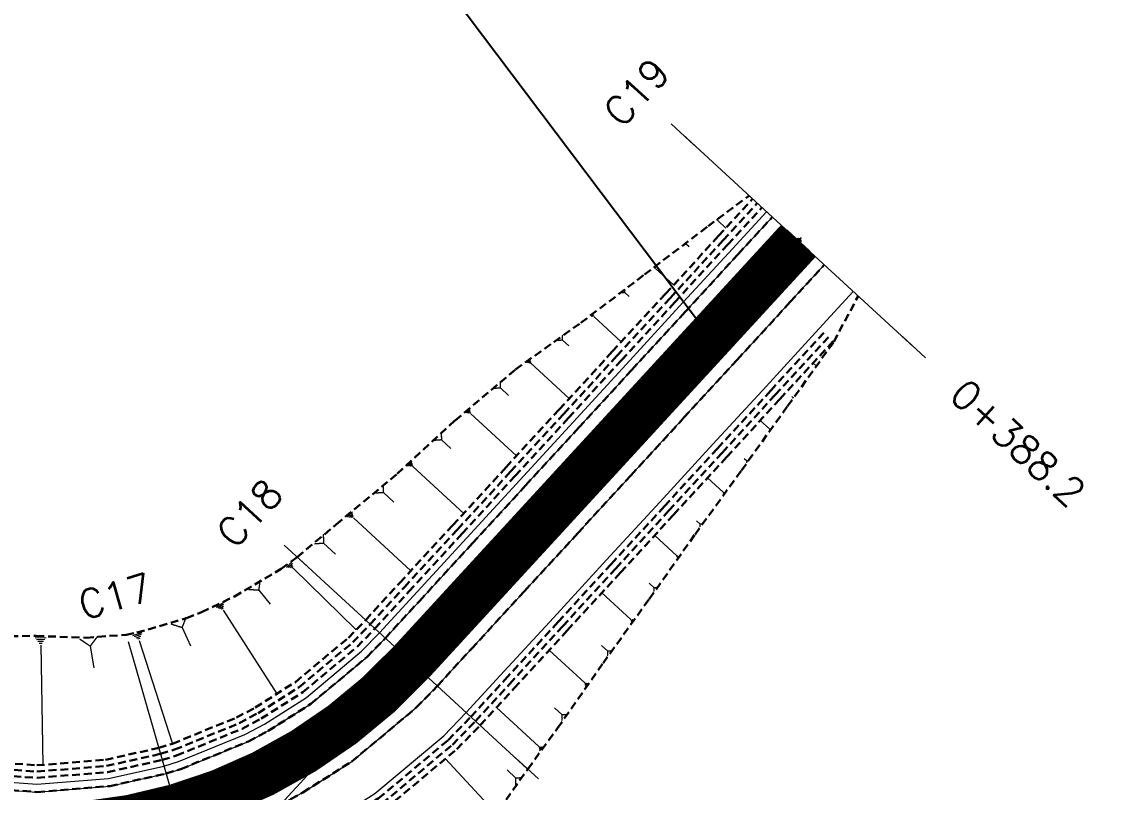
# Model space of a CAD drawing. Header units: metres. Extents: x 544752 to 548977, y 1840603 to 1844608.
# Drawn here: x 545363.2 to 545432.4, y 1844286.7 to 1844335.7 of the extents above; entities that cross this region are included whole.
import ezdxf

# ---------------------------------------------------------------- set-up
doc = ezdxf.new("R2010")
doc.units = ezdxf.units.M
doc.header["$MEASUREMENT"] = 0
for name, pattern in [('ACAD_ISO02W100', [15, 12, -3]), ('Anordnung Grundriss$0$GESTRICHELT', [0.75, 0.5, -0.25]), ('HIDDEN', [0.375, 0.25, -0.125])]:
    doc.linetypes.add(name, pattern=pattern)
doc.layers.add('C-ROAD', color=7, linetype='Continuous')
for name, color, linetype, lineweight in [('C-ROAD-CORR', 5, 'Continuous', 0), ('C-ROAD-MARK', 212, 'Continuous', 0), ('C-ROAD-SAMP', 150, 'HIDDEN', 0), ('C-ROAD-SAMP-TEXT', 11, 'Continuous', 0), ('C-TOPO-FEAT', 94, 'Continuous', 5)]:
    doc.layers.add(name, color=color, linetype=linetype, lineweight=lineweight)
doc.dimstyles.get("Standard").update_dxf_attribs({"dimtxt": 0.18, "dimasz": 0.18, "dimexe": 0.18, "dimexo": 0.0625, "dimgap": 0.09, "dimtad": 0, "dimtih": 1, "dimtoh": 1, "dimdec": 4, "dimzin": 0, "dimdsep": 46, "dimtxsty": 'Standard', "dimcen": 0.09, "dimadec": 0, "dimazin": 0, "dimtfac": 1, "dimtdec": 4, "dimtofl": 0, "dimtmove": 0, "dimatfit": 3, "dimfxl": 1, "dimtolj": 1, "dimtzin": 0, "dimarcsym": 0})

msp = doc.modelspace()

# ---------------------------------------------------------------- linework, layer by layer
at = {"layer": 'C-ROAD', "color": 3, "linetype": 'Continuous', "lineweight": 13}
msp.add_line((545374.5303801158, 1844280.333335138), (545387.9890117126, 1844294.97161803), dxfattribs=at)
at = {"layer": 'C-ROAD', "color": 1, "linetype": 'ACAD_ISO02W100', "lineweight": 60, "ltscale": 0.1, "const_width": 3, "flags": 128}
msp.add_lwpolyline([(545387.9890117126, 1844294.97161803), (545412.6271722679, 1844321.769317451)], dxfattribs=at)
at = {"layer": 'C-ROAD-CORR', "color": 160, "linetype": 'Continuous'}
for p, q in [((545409.4565430336, 1844324.603241456, 809.507258983819), (545409.4994505271, 1844324.563791736, 809.4489723358045)), ((545407.4671710794, 1844323.14021623, 809.8148371504261), (545407.4219442898, 1844323.091025305, 809.8148371504261)), ((545407.4697162183, 1844323.126529566, 809.8037001131056), (545407.435796126, 1844323.089636372, 809.8037001131056)), ((545407.4722613571, 1844323.112842902, 809.7925630757851), (545407.4496479623, 1844323.088247439, 809.7925630757851)), ((545407.4748064961, 1844323.099156238, 809.7814260384646), (545407.4634997986, 1844323.086858507, 809.7814260384646)), ((545407.4773516349, 1844323.085469574, 809.7702890011441), (545408.0160798097, 1844322.590155739, 809.0384667264807)), ((545405.5069420071, 1844321.555710358, 810.0185456137076), (545405.6698394959, 1844321.405940244, 809.7972614553953)), ((545403.518274314, 1844320.13775442, 810.3558382768517), (545403.4220849781, 1844320.033134073, 810.3558382768517)), ((545403.5236873715, 1844320.10864532, 810.3321517796649), (545403.4515453696, 1844320.03018006, 810.3321517796649)), ((545403.529100429, 1844320.079536221, 810.308465282478), (545403.4810057611, 1844320.027226048, 810.308465282478)), ((545403.5345134865, 1844320.050427122, 810.2847787852911), (545403.5104661526, 1844320.024272035, 810.2847787852911)), ((545403.5399265441, 1844320.021318022, 810.2610922881042), (545404.6857055365, 1844318.967873608, 808.7046364957304)), ((545401.5712975623, 1844318.489110578, 810.5063405616495), (545401.8508928578, 1844318.232046952, 810.1265310870505)), ((545399.5688053013, 1844317.136080843, 810.8978044582495), (545399.4215978007, 1844316.975970581, 810.8978044582495)), ((545399.5770894074, 1844317.091532477, 810.8615548052703), (545399.466683782, 1844316.97144978, 810.8615548052703)), ((545399.5853735135, 1844317.046984111, 810.8253051522911), (545399.5117697633, 1844316.96692898, 810.8253051522911)), ((545399.5936576197, 1844317.002435745, 810.7890554993119), (545399.5568557446, 1844316.962408179, 810.7890554993119)), ((545399.6019417258, 1844316.957887379, 810.7528058463326), (545401.3554340441, 1844315.345703266, 808.3708165675437)), ((545397.6068428672, 1844315.462746931, 811.0432633807342), (545398.0100158856, 1844315.092064307, 810.4955827339215)), ((545395.5521451316, 1844314.23466801, 811.5586713583782), (545395.3470850184, 1844314.011634344, 811.5586713583782)), ((545395.5636848952, 1844314.172612116, 811.5081755757781), (545395.4098898103, 1844314.005336866, 811.5081755757781)), ((545395.5752246587, 1844314.110556222, 811.4576797931779), (545395.4726946021, 1844313.999039389, 811.4576797931779)), ((545395.5867644222, 1844314.048500328, 811.4071840105778), (545395.5354993939, 1844313.992741911, 811.4071840105778)), ((545395.5983041858, 1844313.986444434, 811.3566882279777), (545398.0409197592, 1844311.740671253, 808.0385761111421)), ((545413.7593008754, 1844313.81550226, 809.0506879763774), (545413.5629457926, 1844313.99603373, 808.7839541577843)), ((545413.7602285249, 1844313.810513759, 809.0547471921129), (545413.7643495782, 1844313.814996024, 809.0547471921129)), ((545413.7611561745, 1844313.805525259, 809.0588064078485), (545413.769398281, 1844313.814489787, 809.0588064078485)), ((545413.762083824, 1844313.800536758, 809.062865623584), (545413.7744469838, 1844313.813983551, 809.062865623584)), ((545413.7630114736, 1844313.795548257, 809.0669248393195), (545413.7794956866, 1844313.813477314, 809.0669248393195)), ((545393.6594900505, 1844312.417956681, 811.5549901855168), (545394.1826814772, 1844311.936927538, 810.8442734311593)), ((545412.2848300326, 1844311.799654093, 809.1612520037146), (545412.2073294433, 1844311.870909164, 809.0559732004737)), ((545391.7093587286, 1844311.088835223, 811.9227464495036), (545391.4635392496, 1844310.821469626, 811.9227464495036)), ((545391.7231922267, 1844311.01444461, 811.8622137267284), (545391.5388276173, 1844310.813920412, 811.8622137267284)), ((545391.7370257247, 1844310.940053997, 811.8016810039533), (545391.6141159851, 1844310.806371199, 811.8016810039533)), ((545391.7508592227, 1844310.865663385, 811.7411482811781), (545391.6894043529, 1844310.798821985, 811.7411482811781)), ((545391.7646927207, 1844310.791272772, 811.6806155584029), (545394.6928218384, 1844308.099111994, 807.702969296488)), ((545410.8104834142, 1844309.783718367, 809.2719680716295), (545410.2033281168, 1844310.341945007, 808.4471926253241)), ((545410.8133518266, 1844309.768293277, 809.2845196913943), (545410.8260946559, 1844309.782153017, 809.2845196913943)), ((545410.8162202389, 1844309.752868187, 809.297071311159), (545410.8417058977, 1844309.780587668, 809.297071311159)), ((545410.8190886513, 1844309.737443097, 809.3096229309238), (545410.8573171394, 1844309.779022319, 809.3096229309238)), ((545410.8219570636, 1844309.722018008, 809.3221745506885), (545410.8729283812, 1844309.777456969, 809.3221745506885)), ((545389.9110510594, 1844309.11721475, 811.7434042687781), (545390.5088603948, 1844308.567580911, 810.9313246188615)), ((545388.0240234731, 1844307.740201504, 812.0314948045207), (545387.7521926713, 1844307.444544687, 812.0314948045207)), ((545388.039320759, 1844307.657939269, 811.9645568278), (545387.8354476576, 1844307.436196656, 811.9645568278)), ((545388.0546180449, 1844307.575677033, 811.8976188510794), (545387.918702644, 1844307.427848625, 811.8976188510794)), ((545409.3361791164, 1844307.767752811, 809.3827359363287), (545409.1793934673, 1844307.911903618, 809.169754258917)), ((545388.0699153307, 1844307.493414797, 811.8306808743588), (545388.0019576303, 1844307.419500593, 811.8306808743588)), ((545388.0852126166, 1844307.411152562, 811.7637428976382), (545391.3231809372, 1844304.434121507, 807.365203055426)), ((545407.8553028934, 1844305.756444052, 809.485444881743), (545406.8430424485, 1844306.687129741, 808.1103641346051)), ((545386.2109560914, 1844305.761363977, 811.8583987522542), (545386.8730314691, 1844305.152643086, 810.9590184498924)), ((545407.860085163, 1844305.730727059, 809.5063711723627), (545407.8813302419, 1844305.753834273, 809.5063711723627)), ((545407.8648674327, 1844305.705010067, 809.5272974629825), (545407.9073575903, 1844305.751224493, 809.5272974629825)), ((545407.8696497023, 1844305.679293074, 809.5482237536022), (545407.9333849387, 1844305.748614714, 809.5482237536022)), ((545407.874431972, 1844305.653576081, 809.5691500442219), (545407.9594122871, 1844305.746004935, 809.5691500442219)), ((545384.2338500982, 1844304.522904669, 812.3075716110177), (545383.9263338284, 1844304.188434548, 812.3075716110177)), ((545384.2511555847, 1844304.429843192, 812.2318461348627), (545384.0205183824, 1844304.178990601, 812.2318461348627)), ((545384.2684610713, 1844304.336781716, 812.1561206587078), (545384.1147029364, 1844304.169546655, 812.1561206587078)), ((545384.2857665578, 1844304.243720239, 812.0803951825528), (545384.2088874904, 1844304.160102708, 812.0803951825528)), ((545384.3030720444, 1844304.150658762, 812.0046697063979), (545387.966115131, 1844300.782808326, 807.0286973173985)), ((545406.3720119133, 1844303.746846364, 809.5851926959601), (545406.1386203537, 1844303.961429662, 809.2681475700481)), ((545404.9030967621, 1844301.727129136, 809.7025270671213), (545403.4831026051, 1844303.032690612, 807.7735703086835)), ((545382.3998625691, 1844302.534225187, 812.1435509667073), (545383.1501817012, 1844301.844371818, 811.124298067981)), ((545404.9098053073, 1844301.69105346, 809.7318823684755), (545404.9396078031, 1844301.72346815, 809.7318823684755)), ((545404.9165138524, 1844301.654977785, 809.7612376698296), (545404.9761188441, 1844301.719807164, 809.7612376698296)), ((545404.9232223975, 1844301.61890211, 809.7905929711837), (545405.0126298852, 1844301.716146179, 809.7905929711837)), ((545404.9299309426, 1844301.582826434, 809.8199482725379), (545405.0491409262, 1844301.712485193, 809.8199482725379)), ((545403.4398325139, 1844299.703434081, 809.8267744258444), (545403.124327257, 1844299.993513803, 809.3981839316716)), ((545378.2767248126, 1844299.541875189, 812.4202693898052), (545379.0066661541, 1844298.647604831, 811.2629462591217)), ((545401.9684976542, 1844297.685391087, 809.9411668858567), (545400.1250386358, 1844299.380291778, 807.4369645167384)), ((545376.0408911038, 1844298.753380404, 812.8917262422365), (545375.5544357934, 1844298.442164314, 812.8917262422365)), ((545376.0319535383, 1844298.633402508, 812.7953529890397), (545375.6671120555, 1844298.39999044, 812.7953529890397)), ((545376.0230159727, 1844298.513424611, 812.6989797358428), (545375.7797883176, 1844298.357816566, 812.6989797358428)), ((545376.0140784072, 1844298.393446715, 812.602606482646), (545375.8924645797, 1844298.315642692, 812.602606482646)), ((545376.0051408417, 1844298.273468819, 812.5062332294492), (545379.4158931264, 1844292.942193814, 806.1690552199759)), ((545401.9772067943, 1844297.638557071, 809.9792764053568), (545402.0158968689, 1844297.680638337, 809.9792764053568)), ((545401.9859159344, 1844297.591723055, 810.017385924857), (545402.0632960836, 1844297.675885587, 810.017385924857)), ((545401.9946250746, 1844297.544889039, 810.0554954443571), (545402.1106952983, 1844297.671132837, 810.0554954443571)), ((545402.0033342147, 1844297.498055022, 810.0936049638573), (545402.158094513, 1844297.666380087, 810.0936049638573)), ((545364.7295584884, 1844296.511934689, 813.1124790231487), (545364.034712208, 1844296.499566, 813.1124790231487)), ((545373.3922597033, 1844297.16161897, 812.5156700201981), (545373.9376010667, 1844296.006962608, 811.2368601346474)), ((545364.6447641514, 1844296.394580889, 812.9965500689685), (545364.1236294413, 1844296.385304373, 812.9965500689685)), ((545364.5599698146, 1844296.27722709, 812.8806211147884), (545364.2125466744, 1844296.271042745, 812.8806211147884)), ((545364.4751754777, 1844296.15987329, 812.7646921606082), (545364.3014639077, 1844296.156781118, 812.7646921606082)), ((545364.3903811409, 1844296.042519491, 812.648763206428), (545364.5259050588, 1844288.429078003, 805.0273510959872)), ((545367.5418533823, 1844295.982441119, 812.5973702163), (545367.7739926128, 1844294.597453839, 811.1924651549718)), ((545370.6641800498, 1844296.340315178, 812.5116433402369), (545372.7764377401, 1844289.771506806, 805.6115411773408)), ((545400.4937333497, 1844295.669749823, 810.0513717038101), (545400.0985048518, 1844296.03312815, 809.5144830987433)), ((545399.0349099911, 1844293.643022435, 810.1809930318658), (545396.7671238062, 1844295.728055156, 807.1003736742517)), ((545399.0456238, 1844293.585408171, 810.2278745958034), (545399.093219551, 1844293.637175698, 810.2278745958034)), ((545399.0563376088, 1844293.527793907, 810.2747561597411), (545399.1515291111, 1844293.631328961, 810.2747561597411)), ((545399.0670514178, 1844293.470179643, 810.3216377236787), (545399.209838671, 1844293.625482223, 810.3216377236787)), ((545399.0777652266, 1844293.412565379, 810.3685192876163), (545399.2681482311, 1844293.619635486, 810.3685192876163)), ((545396.1071561076, 1844289.596737355, 810.4278366984425), (545393.4099300425, 1844292.076602801, 806.7638551100221)), ((545397.5833408744, 1844291.611250089, 810.3194502260034), (545397.1022705153, 1844292.053552562, 809.6659518182735)), ((545396.1198987394, 1844289.528212951, 810.4835960010903), (545396.1765074715, 1844289.589783448, 810.4835960010903)), ((545396.1326413712, 1844289.459688548, 810.539355303738), (545396.2458588354, 1844289.582829542, 810.539355303738)), ((545396.1453840032, 1844289.391164145, 810.5951146063858), (545396.3152101992, 1844289.575875636, 810.5951146063858)), ((545396.158126635, 1844289.322639742, 810.6508739090335), (545396.3845615631, 1844289.568921729, 810.6508739090335)), ((545393.08976915, 1844285.655352985, 810.7981022884683), (545390.1613604098, 1844288.813791683, 806.4832484004131)), ((545394.634757406, 1844287.587868048, 810.5766086421194), (545394.083269857, 1844288.11785255, 809.811414987241))]:
    msp.add_line(p, q, dxfattribs=at)
at = {"layer": 'C-ROAD-CORR', "color": 5, "linetype": 'Anordnung Grundriss$0$GESTRICHELT', "lineweight": 30, "extrusion": (-0.520533958000631, 0.4785858333523886, -0.7071067802550031), "const_width": 0.1, "elevation": 598191.0759978145}
msp.add_lwpolyline([(-1726837.923888382, 599335.9230745101), (-1726837.948270752, 599335.8905646832), (-1726837.972653123, 599335.9230745103)], dxfattribs=at)
at = {"layer": 'C-ROAD-CORR', "color": 5, "linetype": 'Anordnung Grundriss$0$GESTRICHELT', "lineweight": 30, "extrusion": (-0.5205339588248689, 0.4785858314853714, -0.7071067809118828), "const_width": 0.1, "elevation": 598191.3079663602}
msp.add_lwpolyline([(-1726832.941409959, 599336.9701371233), (-1726833.033977167, 599336.8467141788), (-1726833.126544374, 599336.9701371226)], dxfattribs=at)
at = {"layer": 'C-ROAD-CORR', "color": 5, "linetype": 'Anordnung Grundriss$0$GESTRICHELT', "lineweight": 30, "extrusion": (-0.5205339586809397, 0.4785858310995357, -0.7071067812789782), "const_width": 0.1, "elevation": 598191.5434152203}
msp.add_lwpolyline([(-1726827.954120675, 599337.9844726286), (-1726828.113001919, 599337.7726309691), (-1726828.271883164, 599337.9844726289)], dxfattribs=at)
at = {"layer": 'C-ROAD-CORR', "color": 5, "linetype": 'Anordnung Grundriss$0$GESTRICHELT', "lineweight": 30, "extrusion": (-0.5205339587297794, 0.478585831328877, -0.7071067810878016), "const_width": 0.1, "elevation": 598191.7794084852}
msp.add_lwpolyline([(-1726822.972656026, 599339.0730970959), (-1726823.201760849, 599338.7676239972), (-1726823.430865674, 599339.0730970951)], dxfattribs=at)
at = {"layer": 'C-ROAD-CORR', "color": 5, "linetype": 'Anordnung Grundriss$0$GESTRICHELT', "lineweight": 30, "extrusion": (-0.5205339589574425, 0.4785858309908769, -0.7071067811489744), "const_width": 0.1, "elevation": 598192.0143531131}
msp.add_lwpolyline([(-1726817.991869318, 599340.1227709547), (-1726818.289175126, 599339.7263632121), (-1726818.586480933, 599340.1227709554)], dxfattribs=at)
at = {"layer": 'C-ROAD-CORR', "color": 5, "linetype": 'Anordnung Grundriss$0$GESTRICHELT', "lineweight": 30, "extrusion": (-0.5205339599353649, 0.4785858302953676, 0.7071067808998169), "const_width": 0.1, "elevation": 599328.0409491586}
msp.add_lwpolyline([(-1726830.485510341, -598183.6549267768), (-1726830.441470294, -598183.7136468398), (-1726830.397430246, -598183.6549267767)], dxfattribs=at)
at = {"layer": 'C-ROAD-CORR', "color": 5, "linetype": 'Anordnung Grundriss$0$GESTRICHELT', "lineweight": 30, "extrusion": (-0.5205339587557121, 0.4785858311609508, -0.7071067811823677), "const_width": 0.1, "elevation": 598192.2530493685}
msp.add_lwpolyline([(-1726812.98229723, 599340.6845174523), (-1726813.322004989, 599340.2315737737), (-1726813.661712748, 599340.6845174523)], dxfattribs=at)
at = {"layer": 'C-ROAD-CORR', "color": 5, "linetype": 'Anordnung Grundriss$0$GESTRICHELT', "lineweight": 30, "extrusion": (-0.5205339589641952, 0.4785858311950641, 0.7071067810058048), "const_width": 0.1, "elevation": 599327.8050131528}
msp.add_lwpolyline([(-1726825.565201918, -598183.0458725757), (-1726825.47610779, -598183.1646647464), (-1726825.387013662, -598183.0458725757)], dxfattribs=at)
at = {"layer": 'C-ROAD-CORR', "color": 5, "linetype": 'Anordnung Grundriss$0$GESTRICHELT', "lineweight": 30, "extrusion": (-0.520533958666436, 0.4785858311700128, -0.7071067812419545), "const_width": 0.1, "elevation": 598192.4917637944}
msp.add_lwpolyline([(-1726807.970992884, 599341.134652161), (-1726808.347220102, 599340.6330158713), (-1726808.723447319, 599341.1346521616)], dxfattribs=at)
at = {"layer": 'C-ROAD-CORR', "color": 5, "linetype": 'Anordnung Grundriss$0$GESTRICHELT', "lineweight": 30, "extrusion": (-0.5205339588062529, 0.4785858309687197, 0.7071067812752685), "const_width": 0.1, "elevation": 599327.5664414491}
msp.add_lwpolyline([(-1726820.64261487, -598182.4633979334), (-1726820.509989099, -598182.6402322936), (-1726820.377363329, -598182.4633979334)], dxfattribs=at)
at = {"layer": 'C-ROAD-CORR', "color": 5, "linetype": 'Anordnung Grundriss$0$GESTRICHELT', "lineweight": 30, "extrusion": (-0.5205339587298533, 0.4785858311707981, -0.7071067811947386), "const_width": 0.1, "elevation": 598192.729438328}
msp.add_lwpolyline([(-1726802.965818665, 599341.8423727244), (-1726803.392190781, 599341.2738765712), (-1726803.818562896, 599341.8423727248)], dxfattribs=at)
at = {"layer": 'C-ROAD-CORR', "color": 5, "linetype": 'Anordnung Grundriss$0$GESTRICHELT', "lineweight": 30, "extrusion": (-0.4477039019630333, 0.5484938394860857, -0.7061980771801115), "const_width": 0.1, "elevation": 766845.2247178725}
msp.add_lwpolyline([(-1588719.824574587, 766026.1729112678), (-1588720.307217464, 766025.5293874312), (-1588720.789860341, 766026.1729112675)], dxfattribs=at)
at = {"layer": 'C-ROAD-CORR', "color": 5, "linetype": 'Anordnung Grundriss$0$GESTRICHELT', "lineweight": 30, "extrusion": (-0.5205339587648505, 0.4785858314176968, 0.7071067810018689), "const_width": 0.1, "elevation": 599327.3292950591}
msp.add_lwpolyline([(-1726815.727739258, -598181.821925085), (-1726815.548452021, -598182.0609747337), (-1726815.369164784, -598181.8219250847)], dxfattribs=at)
at = {"layer": 'C-ROAD-CORR', "color": 5, "linetype": 'Anordnung Grundriss$0$GESTRICHELT', "lineweight": 30, "extrusion": (-0.5205339588198441, 0.4785858310849012, 0.7071067811866292), "const_width": 0.1, "elevation": 599327.090546227}
msp.add_lwpolyline([(-1726810.810012591, -598181.2054565281), (-1726810.585422275, -598181.5049102823), (-1726810.360831959, -598181.2054565283)], dxfattribs=at)
at = {"layer": 'C-ROAD-CORR', "color": 5, "linetype": 'Anordnung Grundriss$0$GESTRICHELT', "lineweight": 30, "extrusion": (-0.5205339587722515, 0.4785858310560816, 0.70710678124117), "const_width": 0.1, "elevation": 599326.8526968661}
msp.add_lwpolyline([(-1726805.901311017, -598180.5235392363), (-1726805.627940691, -598180.8880330067), (-1726805.354570363, -598180.5235392369)], dxfattribs=at)
at = {"layer": 'C-ROAD-CORR', "color": 5, "linetype": 'Anordnung Grundriss$0$GESTRICHELT', "lineweight": 30, "extrusion": (-0.5099495072107414, 0.4900660690849562, 0.7069559731886712), "const_width": 0.1, "elevation": 626272.0851939551}
msp.add_lwpolyline([(-1707685.079666217, -624858.5239860103), (-1707684.75973513, -624858.9505607926), (-1707684.439804042, -624858.5239860095)], dxfattribs=at)
at = {"layer": 'C-ROAD-MARK', "color": 212, "linetype": 'Continuous', "lineweight": -3}
for p, q in [((545412.4150402335, 1844321.557185417), (545412.8393043022, 1844321.981449486)), ((545412.4150402335, 1844321.981449486), (545412.8393043022, 1844321.557185417))]:
    msp.add_line(p, q, dxfattribs=at)
msp.add_circle((545412.6271722679, 1844321.769317451), 0.15, dxfattribs=at)
at = {"layer": 'C-ROAD-SAMP', "color": 1, "linetype": 'Continuous', "lineweight": 13}
msp.add_lwpolyline([(545370.234375942, 1844295.321107266), (545372.9897595611, 1844285.708206502), (545375.7451431802, 1844276.095305737)], dxfattribs=at)
at = {"layer": 'C-ROAD-SAMP-TEXT', "color": 1, "linetype": 'Continuous', "lineweight": -3}
for p, q in [((545413.3633184521, 1844321.092494878), (545411.8910260838, 1844322.446140025)), ((545388.7251578966, 1844294.294795457), (545387.2528655283, 1844295.648440603))]:
    msp.add_line(p, q, dxfattribs=at)
at = {"layer": 'C-ROAD-SAMP-TEXT', "color": 4, "linetype": 'Continuous', "lineweight": 9}
msp.add_line((545369.9588375802, 1844296.282397343), (545370.509914304, 1844294.35981719), dxfattribs=at)

# ---------------------------------------------------------------- texts
at = {"layer": 'C-ROAD-SAMP-TEXT', "color": 1, "linetype": 'Continuous', "lineweight": 13, "char_height": 1.8, "attachment_point": 5, "bg_fill": 3, "box_fill_scale": 1.416666666666667, "bg_fill_color": 256, "bg_fill_true_color": 13158600, "bg_fill_transparency": 0}
for s, insert, width, rotation in [('{\\Fsimplex.shx|c0;C19}', (545402.3211256899, 1844331.244833476), 4.328571428571429, 47.40415609894614), ('{\\Fsimplex.shx|c0;C18}', (545377.6829651344, 1844304.447134055), 4.415142857142857, 47.40415609894614), ('{\\Fsimplex.shx|c0;C17}', (545369.1322224943, 1844299.166267572), 4.415142857142857, 15.994099578375355)]:
    msp.add_mtext(s, dxfattribs=dict(at, insert=insert, width=width, rotation=rotation))
at = {"layer": 'C-ROAD-SAMP-TEXT', "color": 1, "linetype": 'Continuous', "lineweight": -3, "char_height": 1.8, "attachment_point": 5, "rotation": 317.40415609894615, "bg_fill": 3, "box_fill_scale": 1.416666666666667, "bg_fill_color": 256, "bg_fill_true_color": 13158600, "bg_fill_transparency": 0}
for s, insert, width in [('{\\Fsimplex.shx|c0;0+388.2}', (545426.6139497668, 1844308.909688561), 11.25428571428571), ('{\\Fsimplex.shx|c0;0+351.8}', (545401.9757892113, 1844282.11198914), 10.908)]:
    msp.add_mtext(s, dxfattribs=dict(at, insert=insert, width=width))

# ---------------------------------------------------------------- next in the draw order: linework, layer by layer
at = {"layer": 'C-ROAD', "color": 1, "linetype": 'ACAD_ISO02W100', "lineweight": -3, "ltscale": 0.1, "const_width": 3, "flags": 128}
msp.add_lwpolyline([(545355.3607934156, 1844285.619263271, 0.2811820190405089), (545387.9890117125, 1844294.97161803)], format="xyb", dxfattribs=at)
at = {"layer": 'C-ROAD-CORR', "color": 160, "linetype": 'Continuous'}
for p, q in [((545380.3983023347, 1844301.361608873, 812.6234994775876), (545380.0404817496, 1844300.995446689, 812.6234994775876)), ((545380.4146017922, 1844301.256201836, 812.5381434496364), (545380.1462363534, 1844300.981580198, 812.5381434496364)), ((545380.4309012498, 1844301.150794799, 812.4527874216852), (545380.2519909573, 1844300.967713707, 812.4527874216852)), ((545380.4472007074, 1844301.045387762, 812.367431393734), (545380.357745561, 1844300.953847216, 812.367431393734)), ((545380.4635001649, 1844300.939980724, 812.2820753657828), (545384.474340291, 1844297.020512183, 806.6722762622796)), ((545370.8354971131, 1844296.836610592, 812.9316713506138), (545370.2357052305, 1844296.643742274, 812.9316713506138)), ((545370.7926678472, 1844296.712536738, 812.8266643480196), (545370.3428239353, 1844296.5678855, 812.8266643480196)), ((545370.7498385814, 1844296.588462885, 812.7216573454253), (545370.4499426401, 1844296.492028726, 812.7216573454253)), ((545370.7070093156, 1844296.464389032, 812.6166503428311), (545370.557061345, 1844296.416171952, 812.6166503428311))]:
    msp.add_line(p, q, dxfattribs=at)
at = {"layer": 'C-ROAD-CORR', "color": 5, "linetype": 'Anordnung Grundriss$0$GESTRICHELT', "lineweight": 30, "extrusion": (-0.3021968492591382, 0.6398442111875888, -0.7065949686401553), "const_width": 0.1, "elevation": 1014678.622276571}
msp.add_lwpolyline([(-1280767.497602504, 1014360.293334795), (-1280768.031626038, 1014359.581303416), (-1280768.565649571, 1014360.293334795)], dxfattribs=at)
at = {"layer": 'C-ROAD-CORR', "color": 5, "linetype": 'Anordnung Grundriss$0$GESTRICHELT', "lineweight": 30, "extrusion": (-0.1169132897523633, 0.6975271645543034, -0.7069562485671329), "const_width": 0.1, "elevation": 1222111.363000365}
msp.add_lwpolyline([(-842735.7138874625, 1222740.914947016), (-842736.3012854632, 1222740.131749683), (-842736.888683463, 1222740.914947017)], dxfattribs=at)
at = {"layer": 'C-ROAD-CORR', "color": 1, "linetype": 'Anordnung Grundriss$0$GESTRICHELT', "lineweight": 30}
for points in [[(545359.7653504378, 1844288.715303533, 804.7176171396084), (545364.1430494742, 1844288.397932073, 805.0012512805433), (545368.5177853998, 1844288.75382402, 805.2994833159476), (545371.9013830316, 1844289.505302304, 805.5452130801676), (545372.7866235013, 1844289.774605465, 805.612313245821), (545376.8491207733, 1844291.436258079, 805.9397410701639), (545378.042237787, 1844292.070578687, 806.0433889572536), (545380.6096892762, 1844293.69968425, 806.278267404655), (545383.9798452604, 1844296.51162702, 806.6174842872628), (545385.0812342853, 1844297.645067194, 806.7395224801619), (545387.2478634707, 1844300.001601788, 806.9567011698705), (545390.6319763366, 1844303.682332709, 807.2959180524781), (545394.0160892024, 1844307.363063629, 807.6351349350858), (545397.4002020683, 1844311.04379455, 807.9743518176936), (545400.7843149342, 1844314.724525471, 808.3135687003013), (545404.1684278001, 1844318.405256392, 808.652785582909), (545407.552540666, 1844322.085987312, 808.9920024655167), (545409.7193948405, 1844324.442766615, 809.2092037077063)], [(545360.9520501122, 1844296.6130373, 812.7040089891309), (545364.1068124643, 1844296.631526633, 813.2349255818174), (545367.2815392045, 1844296.51571262, 813.1592046400796), (545369.8364371323, 1844296.7094244, 813.0394359711208), (545370.5112463452, 1844296.841668351, 813.0366461479208), (545373.6756218876, 1844297.761351632, 813.0163153562218), (545374.6274264068, 1844298.143197468, 813.0102846519882), (545376.730147242, 1844299.150311723, 812.968572797111), (545379.7015533409, 1844300.90507862, 812.7498736023032), (545380.7243438363, 1844301.650850106, 812.6580350565551), (545383.1994213155, 1844303.723793244, 812.4562096131582), (545387.0861389985, 1844306.942422624, 812.1126751239012), (545390.7712965495, 1844310.346369065, 812.0429451264596), (545394.6247661381, 1844313.595567185, 811.7445757078158), (545398.78508004, 1844316.56264857, 811.0293810446435), (545402.8347189008, 1844319.631486057, 810.4645302171117), (545406.8779299117, 1844322.706233395, 809.908411147356), (545409.4883563332, 1844324.655186486, 809.5230523865557)], [(545364.1866201068, 1844278.498027952, 804.9212512805433), (545370.0749445951, 1844278.977052812, 805.2194833159475), (545374.6292128145, 1844279.988530547, 805.4652130801676), (545375.8207323086, 1844280.351008288, 805.532313245821), (545381.28878857, 1844282.587566094, 805.8597410701639), (545382.8947049611, 1844283.441351472, 805.9633889572535), (545386.3504535443, 1844285.634101468, 806.198267404655), (545390.8866295211, 1844289.418931399, 806.5374842872627), (545392.3690815083, 1844290.94452372, 806.6595224801619), (545394.5357106937, 1844293.301058314, 806.8767011698704), (545397.9198235596, 1844296.981789234, 807.2159180524781), (545401.3039364254, 1844300.662520155, 807.5551349350858), (545404.6880492913, 1844304.343251076, 807.8943518176935), (545408.0721621572, 1844308.023981997, 808.2335687003012), (545411.456275023, 1844311.704712917, 808.572785582909), (545414.840387889, 1844315.385443838, 808.9120024655167)], [(545364.1889796711, 1844277.961899401, 805.4573850244581), (545370.4065039693, 1844276.895325939, 807.3274487788847), (545375.6524984706, 1844276.418521856, 809.1789814605318), (545377.1077591198, 1844276.353649263, 809.7317557317725), (545384.0953175329, 1844276.993879476, 812.118010383364), (545385.8601383045, 1844278.167869511, 812.0134639083801), (545389.5011733755, 1844281.20744494, 811.6317123037185), (545394.0222087466, 1844286.19895113, 811.0319397617918), (545395.4000689809, 1844288.157793605, 810.7768941896488), (545397.299157713, 1844290.760308443, 810.6306390137495), (545400.1932604483, 1844294.891561182, 810.3042134720845), (545403.1327903159, 1844298.981047612, 810.0394973210938), (545406.0497623094, 1844303.091274052, 809.744137970836), (545409.0060645883, 1844307.165339705, 809.5022058965925), (545411.9446907537, 1844311.255657011, 809.2362621330541), (545414.8836440899, 1844315.345673513, 808.9707628066708)]]:
    msp.add_polyline3d(points, dxfattribs=at)
at = {"layer": 'C-ROAD-CORR', "color": 11, "linetype": 'Anordnung Grundriss$0$GESTRICHELT', "lineweight": 30}
for points in [[(545360.9520501122, 1844296.6130373, 812.7040089891309), (545364.1068124643, 1844296.631526633, 813.2349255818174), (545367.2815392045, 1844296.51571262, 813.1592046400796), (545369.8364371323, 1844296.7094244, 813.0394359711208), (545370.5112463452, 1844296.841668351, 813.0366461479208), (545373.6756218876, 1844297.761351632, 813.0163153562218), (545374.6274264068, 1844298.143197468, 813.0102846519882), (545376.730147242, 1844299.150311723, 812.968572797111), (545379.7015533409, 1844300.90507862, 812.7498736023032), (545380.7243438363, 1844301.650850106, 812.6580350565551), (545383.1994213155, 1844303.723793244, 812.4562096131582), (545387.0861389985, 1844306.942422624, 812.1126751239012), (545390.7712965495, 1844310.346369065, 812.0429451264596), (545394.6247661381, 1844313.595567185, 811.7445757078158), (545398.78508004, 1844316.56264857, 811.0293810446435), (545402.8347189008, 1844319.631486057, 810.4645302171117), (545406.8779299117, 1844322.706233395, 809.908411147356), (545409.4883563332, 1844324.655186486, 809.5230523865557)], [(545358.4583923356, 1844280.017224853, 804.5738029774376), (545364.1889796711, 1844277.961899401, 805.4573850244581), (545370.4065039693, 1844276.895325939, 807.3274487788847), (545375.6524984706, 1844276.418521856, 809.1789814605318), (545377.1077591198, 1844276.353649263, 809.7317557317725), (545384.0953175329, 1844276.993879476, 812.118010383364), (545385.8601383045, 1844278.167869511, 812.0134639083801), (545389.5011733755, 1844281.20744494, 811.6317123037185), (545394.0222087466, 1844286.19895113, 811.0319397617918), (545395.4000689809, 1844288.157793605, 810.7768941896488), (545397.299157713, 1844290.760308443, 810.6306390137495), (545400.1932604483, 1844294.891561182, 810.3042134720845), (545403.1327903159, 1844298.981047612, 810.0394973210938), (545406.0497623094, 1844303.091274052, 809.744137970836), (545409.0060645883, 1844307.165339705, 809.5022058965925), (545411.9446907537, 1844311.255657011, 809.2362621330541), (545414.8836440899, 1844315.345673513, 808.9707628066708), (545416.4392612018, 1844318.264432285, 808.8435769613018)]]:
    msp.add_polyline3d(points, dxfattribs=at)
at = {"layer": 'C-ROAD-CORR', "color": 92, "linetype": 'Anordnung Grundriss$0$GESTRICHELT', "lineweight": 30}
for points in [[(545359.6464782666, 1844287.924184448, 804.3176171396084), (545364.1465703334, 1844287.597939821, 804.6012512805434), (545368.6436164458, 1844287.963781902, 804.8994833159476), (545372.1218137211, 1844288.736270242, 805.1452130801677), (545373.0318040111, 1844289.013102663, 805.2123132458211), (545377.2078818073, 1844290.721212263, 805.5397410701639), (545378.4343563465, 1844291.373267397, 805.6433889572536), (545381.0735894191, 1844293.047919985, 805.878267404655), (545384.537969241, 1844295.938479899, 806.2174842872628), (545385.6701512325, 1844297.103609136, 806.3395224801619), (545387.836780418, 1844299.460143729, 806.5567011698705), (545391.2208932838, 1844303.14087465, 806.8959180524781), (545394.6050061496, 1844306.821605571, 807.2351349350859), (545397.9891190155, 1844310.502336492, 807.5743518176936), (545401.3732318814, 1844314.183067412, 807.9135687003013), (545404.7573447473, 1844317.863798333, 808.252785582909), (545408.1414576132, 1844321.544529254, 808.5920024655168), (545410.3083117878, 1844323.901308557, 808.8092037077063)], [(545359.7059143522, 1844288.31974399, 804.3176171396084), (545364.1448099038, 1844287.997935947, 804.6012512805434), (545368.5807009228, 1844288.358802961, 804.8994833159476), (545372.0115983763, 1844289.120786273, 805.1452130801677), (545372.9092137562, 1844289.393854064, 805.2123132458211), (545377.0285012904, 1844291.078735171, 805.5397410701639), (545378.2382970668, 1844291.721923042, 805.6433889572536), (545380.8416393477, 1844293.373802118, 805.878267404655), (545384.2589072507, 1844296.22505346, 806.2174842872628), (545385.3756927588, 1844297.374338165, 806.3395224801619), (545387.5423219443, 1844299.730872759, 806.5567011698705), (545390.9264348102, 1844303.411603679, 806.8959180524781), (545394.3105476759, 1844307.0923346, 807.2351349350859), (545397.6946605418, 1844310.773065521, 807.5743518176936), (545401.0787734077, 1844314.453796442, 807.9135687003013), (545404.4628862736, 1844318.134527362, 808.252785582909), (545407.8469991395, 1844321.815258283, 808.5920024655168), (545410.0138533141, 1844324.172037586, 808.8092037077063)], [(545364.1830992476, 1844279.298020205, 804.5212512805433), (545369.9491135491, 1844279.76709493, 804.8194833159475), (545374.408782125, 1844280.757562608, 805.0652130801676), (545375.5755517989, 1844281.11251109, 805.132313245821), (545380.9300275359, 1844283.302611911, 805.4597410701639), (545382.5025864015, 1844284.138662762, 805.5633889572536), (545385.8865534014, 1844286.285865733, 805.798267404655), (545390.3285055405, 1844289.99207852, 806.1374842872627), (545391.780164561, 1844291.485981779, 806.2595224801619), (545393.9467937464, 1844293.842516372, 806.4767011698705), (545397.3309066123, 1844297.523247293, 806.8159180524781), (545400.7150194781, 1844301.203978214, 807.1551349350858), (545404.099132344, 1844304.884709134, 807.4943518176935), (545407.4832452099, 1844308.565440055, 807.8335687003013), (545410.8673580758, 1844312.246170976, 808.172785582909), (545414.2514709417, 1844315.926901897, 808.5120024655167)], [(545364.1848596772, 1844278.898024078, 804.5212512805433), (545370.0120290722, 1844279.372073871, 804.8194833159475), (545374.5189974698, 1844280.373046577, 805.0652130801676), (545375.6981420537, 1844280.731759689, 805.132313245821), (545381.109408053, 1844282.945089002, 805.4597410701639), (545382.6986456813, 1844283.790007117, 805.5633889572536), (545386.1185034729, 1844285.959983601, 805.798267404655), (545390.6075675308, 1844289.705504959, 806.1374842872627), (545392.0746230347, 1844291.215252749, 806.2595224801619), (545394.2412522201, 1844293.571787343, 806.4767011698705), (545397.625365086, 1844297.252518264, 806.8159180524781), (545401.0094779518, 1844300.933249184, 807.1551349350858), (545404.3935908177, 1844304.613980105, 807.4943518176935), (545407.7777036836, 1844308.294711026, 807.8335687003013), (545411.1618165495, 1844311.975441947, 808.172785582909), (545414.5459294154, 1844315.656172867, 808.5120024655167)]]:
    msp.add_polyline3d(points, dxfattribs=at)
at = {"layer": 'C-ROAD-CORR', "color": 5, "linetype": 'Anordnung Grundriss$0$GESTRICHELT', "lineweight": 30}
for points in [[(545359.5127470739, 1844287.034175477, 804.7376171396083), (545364.1505313, 1844286.697948537, 805.0212512805433), (545368.7851763727, 1844287.074984519, 805.3194833159475), (545372.3697982468, 1844287.871109174, 805.5652130801676), (545373.3076320845, 1844288.15641201, 805.632313245821), (545377.6114879707, 1844289.916785718, 805.9597410701639), (545378.875489726, 1844290.588792196, 806.0633889572536), (545381.5954770799, 1844292.314685187, 806.298267404655), (545385.1658587193, 1844295.293689388, 806.6374842872627), (545386.3326827983, 1844296.49446882, 806.7595224801619), (545388.4993119837, 1844298.851003414, 806.9767011698705), (545391.8834248496, 1844302.531734334, 807.3159180524781), (545395.2675377154, 1844306.212465255, 807.6551349350858), (545398.6516505813, 1844309.893196176, 807.9943518176935), (545402.0357634472, 1844313.573927097, 808.3335687003013), (545405.4198763131, 1844317.254658017, 808.672785582909), (545408.803989179, 1844320.935388938, 809.0120024655167), (545410.9708433535, 1844323.292168241, 809.2292037077062)], [(545358.8440911107, 1844282.584130623, 804.7376171396083), (545364.170336133, 1844282.197992119, 805.0212512805433), (545369.4929760069, 1844282.630997607, 805.3194833159475), (545373.6097208755, 1844283.545303829, 805.5652130801676), (545374.6867724513, 1844283.872958748, 805.632313245821), (545379.6295187874, 1844285.894652998, 805.9597410701639), (545381.0811566233, 1844286.666416189, 806.0633889572536), (545384.2049153835, 1844288.648511195, 806.298267404655), (545388.3053061105, 1844292.069736833, 806.6374842872627), (545389.645340627, 1844293.448767241, 806.7595224801619), (545391.8119698124, 1844295.805301834, 806.9767011698705), (545395.1960826783, 1844299.486032755, 807.3159180524781), (545398.580195544, 1844303.166763676, 807.6551349350858), (545401.96430841, 1844306.847494597, 807.9943518176935), (545405.3484212758, 1844310.528225517, 808.3335687003013), (545408.7325341417, 1844314.208956438, 808.672785582909), (545412.1166470076, 1844317.889687359, 809.0120024655167), (545414.2835011822, 1844320.246466662, 809.2292037077062)]]:
    msp.add_polyline3d(points, dxfattribs=at)
at = {"layer": 'C-ROAD-CORR', "color": 160, "linetype": 'Anordnung Grundriss$0$GESTRICHELT', "lineweight": 30}
for points in [[(545359.5127470739, 1844287.034175477, 804.5876171396084), (545364.1505313, 1844286.697948537, 804.8712512805433), (545368.7851763727, 1844287.074984519, 805.1694833159476), (545372.3697982468, 1844287.871109174, 805.4152130801676), (545373.3076320845, 1844288.15641201, 805.482313245821), (545377.6114879707, 1844289.916785718, 805.8097410701639), (545378.875489726, 1844290.588792196, 805.9133889572536), (545381.5954770799, 1844292.314685187, 806.148267404655), (545385.1658587193, 1844295.293689388, 806.4874842872628), (545386.3326827983, 1844296.49446882, 806.6095224801619), (545388.4993119837, 1844298.851003414, 806.8267011698705), (545391.8834248496, 1844302.531734334, 807.1659180524781), (545395.2675377154, 1844306.212465255, 807.5051349350858), (545398.6516505813, 1844309.893196176, 807.8443518176936), (545402.0357634472, 1844313.573927097, 808.1835687003013), (545405.4198763131, 1844317.254658017, 808.522785582909), (545408.803989179, 1844320.935388938, 808.8620024655168), (545410.9708433535, 1844323.292168241, 809.0792037077063)], [(545358.8440911107, 1844282.584130623, 804.5876171396084), (545364.170336133, 1844282.197992119, 804.8712512805433), (545369.4929760069, 1844282.630997607, 805.1694833159476), (545373.6097208755, 1844283.545303829, 805.4152130801676), (545374.6867724513, 1844283.872958748, 805.482313245821), (545379.6295187874, 1844285.894652998, 805.8097410701639), (545381.0811566233, 1844286.666416189, 805.9133889572536), (545384.2049153835, 1844288.648511195, 806.148267404655), (545388.3053061105, 1844292.069736833, 806.4874842872628), (545389.645340627, 1844293.448767241, 806.6095224801619), (545391.8119698124, 1844295.805301834, 806.8267011698705), (545395.1960826783, 1844299.486032755, 807.1659180524781), (545398.580195544, 1844303.166763676, 807.5051349350858), (545401.96430841, 1844306.847494597, 807.8443518176936), (545405.3484212758, 1844310.528225517, 808.1835687003013), (545408.7325341417, 1844314.208956438, 808.522785582909), (545412.1166470076, 1844317.889687359, 808.8620024655168), (545414.2835011822, 1844320.246466662, 809.0792037077063)]]:
    msp.add_polyline3d(points, dxfattribs=at)
at = {"layer": 'C-ROAD-CORR', "color": 150, "linetype": 'Anordnung Grundriss$0$GESTRICHELT', "lineweight": 30}
msp.add_polyline3d([(545359.1784190923, 1844284.80915305, 804.8051171396083), (545364.1604337165, 1844284.447970328, 805.0887512805433), (545369.1390761898, 1844284.852991063, 805.3869833159475), (545372.9897595611, 1844285.708206502, 805.6327130801676), (545373.9972022679, 1844286.014685379, 805.699813245821), (545378.620503379, 1844287.905719358, 806.0272410701639), (545379.9783231746, 1844288.627604192, 806.1308889572535), (545382.9001962317, 1844290.481598191, 806.365767404655), (545386.7355824149, 1844293.681713111, 806.7049842872627), (545387.9890117126, 1844294.97161803, 806.8270224801619), (545390.155640898, 1844297.328152624, 807.0442011698705), (545393.5397537639, 1844301.008883545, 807.3834180524781), (545396.9238666297, 1844304.689614465, 807.7226349350858), (545400.3079794956, 1844308.370345386, 808.0618518176935), (545403.6920923615, 1844312.051076307, 808.4010687003013), (545407.0762052274, 1844315.731807228, 808.740285582909), (545410.4603180933, 1844319.412538148, 809.0795024655167), (545412.6271722679, 1844321.769317451, 809.2967037077062)], dxfattribs=at)
msp.add_polyline3d([(545359.1784190923, 1844284.80915305, 804.8051171396083), (545364.1604337165, 1844284.447970328, 805.0887512805433), (545369.1390761898, 1844284.852991063, 805.3869833159475), (545372.9897595611, 1844285.708206502, 805.6327130801676), (545373.9972022679, 1844286.014685379, 805.699813245821), (545378.620503379, 1844287.905719358, 806.0272410701639), (545379.9783231746, 1844288.627604192, 806.1308889572535), (545382.9001962317, 1844290.481598191, 806.365767404655), (545386.7355824149, 1844293.681713111, 806.7049842872627), (545387.9890117126, 1844294.97161803, 806.8270224801619), (545390.155640898, 1844297.328152624, 807.0442011698705), (545393.5397537639, 1844301.008883545, 807.3834180524781), (545396.9238666297, 1844304.689614465, 807.7226349350858), (545400.3079794956, 1844308.370345386, 808.0618518176935), (545403.6920923615, 1844312.051076307, 808.4010687003013), (545407.0762052274, 1844315.731807228, 808.740285582909), (545410.4603180933, 1844319.412538148, 809.0795024655167), (545412.6271722679, 1844321.769317451, 809.2967037077062)], dxfattribs=at)
at = {"layer": 'C-ROAD-SAMP', "color": 1, "linetype": 'Continuous', "lineweight": 13}
for points in [[(545405.2657104265, 1844328.537543183), (545412.627172268, 1844321.769317451), (545419.9886341095, 1844315.00109172)], [(545380.627549871, 1844301.739843762), (545387.9890117125, 1844294.97161803), (545395.350473554, 1844288.203392298)]]:
    msp.add_lwpolyline(points, dxfattribs=at)
at = {"layer": 'C-ROAD-SAMP-TEXT', "color": 4, "linetype": 'Continuous', "lineweight": 9}
for p, q in [((545404.5295642423, 1844329.214365756), (545406.0018566106, 1844327.86072061)), ((545379.8914036868, 1844302.416666335), (545381.3636960551, 1844301.063021189))]:
    msp.add_line(p, q, dxfattribs=at)
at = {"layer": 'C-ROAD-SAMP-TEXT', "color": 4, "linetype": 'Continuous', "lineweight": 5}
for p, q in [((545419.2524879253, 1844315.677914293), (545420.7247802936, 1844314.324269146)), ((545394.6143273698, 1844288.880214872), (545396.0866197381, 1844287.526569725))]:
    msp.add_line(p, q, dxfattribs=at)
at = {"layer": 'C-TOPO-FEAT', "color": 94, "linetype": 'Continuous', "lineweight": 0, "ltscale": 2}
for points in [[(545359.5870421809, 1844287.528624905, 804.7176171396084), (545364.148330763, 1844287.197943695, 805.0012512805433), (545368.7065319689, 1844287.568760843, 805.2994833159476), (545372.2320290658, 1844288.351754212, 805.5452130801676), (545373.1543942658, 1844288.632351262, 805.612313245821), (545377.3872623243, 1844290.363689354, 805.9397410701639), (545378.6304156263, 1844291.024611752, 806.0433889572536), (545381.3055394905, 1844292.722037853, 806.278267404655), (545384.8170312314, 1844295.651906339, 806.6174842872628), (545385.9646097062, 1844296.832880107, 806.7395224801619), (545388.1312388916, 1844299.1894147, 806.9567011698705), (545391.5153517575, 1844302.870145621, 807.2959180524781), (545394.8994646233, 1844306.550876542, 807.6351349350858), (545398.2835774892, 1844310.231607463, 807.9743518176936), (545401.6676903551, 1844313.912338383, 808.3135687003013), (545405.051803221, 1844317.593069304, 808.652785582909), (545408.4359160869, 1844321.273800225, 808.9920024655167), (545410.6027702615, 1844323.630579528, 809.2092037077063)], [(545359.5127470739, 1844287.034175477, 804.2876171396083), (545364.1505313, 1844286.697948537, 804.5712512805433), (545368.7851763727, 1844287.074984519, 804.8694833159475), (545372.3697982468, 1844287.871109174, 805.1152130801676), (545373.3076320845, 1844288.15641201, 805.182313245821), (545377.6114879707, 1844289.916785718, 805.5097410701638), (545378.875489726, 1844290.588792196, 805.6133889572535), (545381.5954770799, 1844292.314685187, 805.848267404655), (545385.1658587193, 1844295.293689388, 806.1874842872627), (545386.3326827983, 1844296.49446882, 806.3095224801618), (545388.4993119837, 1844298.851003414, 806.5267011698704), (545391.8834248496, 1844302.531734334, 806.865918052478), (545395.2675377154, 1844306.212465255, 807.2051349350858), (545398.6516505813, 1844309.893196176, 807.5443518176935), (545402.0357634472, 1844313.573927097, 807.8835687003012), (545405.4198763131, 1844317.254658017, 808.222785582909), (545408.803989179, 1844320.935388938, 808.5620024655167), (545410.9708433535, 1844323.292168241, 808.7792037077062)], [(545359.1784190923, 1844284.80915305, 804.6551171396084), (545364.1604337165, 1844284.447970328, 804.9387512805433), (545369.1390761898, 1844284.852991063, 805.2369833159476), (545372.9897595611, 1844285.708206502, 805.4827130801676), (545373.9972022679, 1844286.014685379, 805.549813245821), (545378.620503379, 1844287.905719358, 805.8772410701639), (545379.9783231746, 1844288.627604192, 805.9808889572536), (545382.9001962317, 1844290.481598191, 806.215767404655), (545386.7355824149, 1844293.681713111, 806.5549842872628), (545387.9890117126, 1844294.97161803, 806.6770224801619), (545390.155640898, 1844297.328152624, 806.8942011698705), (545393.5397537639, 1844301.008883545, 807.2334180524781), (545396.9238666297, 1844304.689614465, 807.5726349350858), (545400.3079794956, 1844308.370345386, 807.9118518176936), (545403.6920923615, 1844312.051076307, 808.2510687003013), (545407.0762052274, 1844315.731807228, 808.590285582909), (545410.4603180933, 1844319.412538148, 808.9295024655167), (545412.6271722679, 1844321.769317451, 809.1467037077063)], [(545359.1784190923, 1844284.80915305, 804.6551171396084), (545364.1604337165, 1844284.447970328, 804.9387512805433), (545369.1390761898, 1844284.852991063, 805.2369833159476), (545372.9897595611, 1844285.708206502, 805.4827130801676), (545373.9972022679, 1844286.014685379, 805.549813245821), (545378.620503379, 1844287.905719358, 805.8772410701639), (545379.9783231746, 1844288.627604192, 805.9808889572536), (545382.9001962317, 1844290.481598191, 806.215767404655), (545386.7355824149, 1844293.681713111, 806.5549842872628), (545387.9890117126, 1844294.97161803, 806.6770224801619), (545390.155640898, 1844297.328152624, 806.8942011698705), (545393.5397537639, 1844301.008883545, 807.2334180524781), (545396.9238666297, 1844304.689614465, 807.5726349350858), (545400.3079794956, 1844308.370345386, 807.9118518176936), (545403.6920923615, 1844312.051076307, 808.2510687003013), (545407.0762052274, 1844315.731807228, 808.590285582909), (545410.4603180933, 1844319.412538148, 808.9295024655167), (545412.6271722679, 1844321.769317451, 809.1467037077063)], [(545359.1784190923, 1844284.80915305, 804.3551171396083), (545364.1604337165, 1844284.447970328, 804.6387512805433), (545369.1390761898, 1844284.852991063, 804.9369833159475), (545372.9897595611, 1844285.708206502, 805.1827130801676), (545373.9972022679, 1844286.014685379, 805.249813245821), (545378.620503379, 1844287.905719358, 805.5772410701638), (545379.9783231746, 1844288.627604192, 805.6808889572535), (545382.9001962317, 1844290.481598191, 805.915767404655), (545386.7355824149, 1844293.681713111, 806.2549842872627), (545387.9890117126, 1844294.97161803, 806.3770224801618), (545390.155640898, 1844297.328152624, 806.5942011698704), (545393.5397537639, 1844301.008883545, 806.933418052478), (545396.9238666297, 1844304.689614465, 807.2726349350858), (545400.3079794956, 1844308.370345386, 807.6118518176935), (545403.6920923615, 1844312.051076307, 807.9510687003012), (545407.0762052274, 1844315.731807228, 808.290285582909), (545410.4603180933, 1844319.412538148, 808.6295024655167), (545412.6271722679, 1844321.769317451, 808.8467037077062)], [(545359.1784190923, 1844284.80915305, 804.3551171396083), (545364.1604337165, 1844284.447970328, 804.6387512805433), (545369.1390761898, 1844284.852991063, 804.9369833159475), (545372.9897595611, 1844285.708206502, 805.1827130801676), (545373.9972022679, 1844286.014685379, 805.249813245821), (545378.620503379, 1844287.905719358, 805.5772410701638), (545379.9783231746, 1844288.627604192, 805.6808889572535), (545382.9001962317, 1844290.481598191, 805.915767404655), (545386.7355824149, 1844293.681713111, 806.2549842872627), (545387.9890117126, 1844294.97161803, 806.3770224801618), (545390.155640898, 1844297.328152624, 806.5942011698704), (545393.5397537639, 1844301.008883545, 806.933418052478), (545396.9238666297, 1844304.689614465, 807.2726349350858), (545400.3079794956, 1844308.370345386, 807.6118518176935), (545403.6920923615, 1844312.051076307, 807.9510687003012), (545407.0762052274, 1844315.731807228, 808.290285582909), (545410.4603180933, 1844319.412538148, 808.6295024655167), (545412.6271722679, 1844321.769317451, 808.8467037077062)], [(545358.8440911107, 1844282.584130623, 804.2876171396083), (545364.170336133, 1844282.197992119, 804.5712512805433), (545369.4929760069, 1844282.630997607, 804.8694833159475), (545373.6097208755, 1844283.545303829, 805.1152130801676), (545374.6867724513, 1844283.872958748, 805.182313245821), (545379.6295187874, 1844285.894652998, 805.5097410701638), (545381.0811566233, 1844286.666416189, 805.6133889572535), (545384.2049153835, 1844288.648511195, 805.848267404655), (545388.3053061105, 1844292.069736833, 806.1874842872627), (545389.645340627, 1844293.448767241, 806.3095224801618), (545391.8119698124, 1844295.805301834, 806.5267011698704), (545395.1960826783, 1844299.486032755, 806.865918052478), (545398.580195544, 1844303.166763676, 807.2051349350858), (545401.96430841, 1844306.847494597, 807.5443518176935), (545405.3484212758, 1844310.528225517, 807.8835687003012), (545408.7325341417, 1844314.208956438, 808.222785582909), (545412.1166470076, 1844317.889687359, 808.5620024655167), (545414.2835011822, 1844320.246466662, 808.7792037077062)], [(545358.4726155757, 1844280.111883481, 804.6376171396083), (545364.181338818, 1844279.698016331, 804.9212512805433), (545369.886198026, 1844280.162115989, 805.2194833159475), (545374.2985667803, 1844281.142078638, 805.4652130801676), (545375.452961544, 1844281.493262491, 805.532313245821), (545380.7506470189, 1844283.66013482, 805.8597410701639), (545382.3065271218, 1844284.487318408, 805.9633889572535), (545385.65460333, 1844286.611747866, 806.198267404655), (545390.0494435502, 1844290.27865208, 806.5374842872627), (545391.4857060873, 1844291.756710808, 806.6595224801619), (545393.6523352728, 1844294.113245401, 806.8767011698704), (545397.0364481386, 1844297.793976322, 807.2159180524781), (545400.4205610044, 1844301.474707243, 807.5551349350858), (545403.8046738703, 1844305.155438164, 807.8943518176935), (545407.1887867362, 1844308.836169084, 808.2335687003012), (545410.5728996021, 1844312.516900005, 808.572785582909), (545413.957012468, 1844316.197630926, 808.9120024655167), (545416.1238666426, 1844318.554410229, 809.1292037077062)]]:
    msp.add_polyline3d(points, dxfattribs=at)

# ---------------------------------------------------------------- next in the draw order: leaders
msp.add_leader([(545406.6634685152, 1844316.111282839), (545234.1588323391, 1844544.604260705), (544798.9612056455, 1844544.604260705)], dimstyle='Standard', override={"dimgap": 0.09, "dimtad": 0})

doc.saveas('drawing.dxf')
